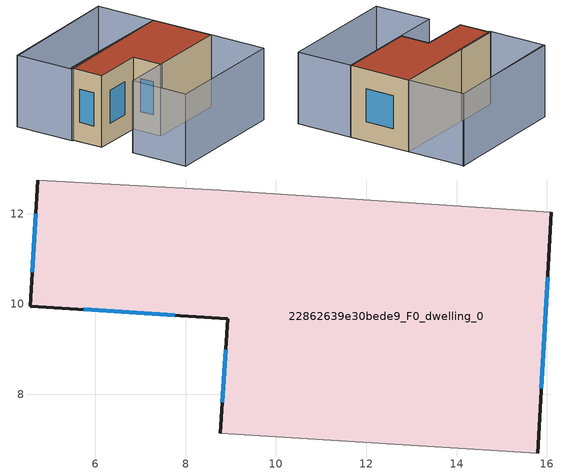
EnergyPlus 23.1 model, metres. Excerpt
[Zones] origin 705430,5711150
22862639e30bede9_F0_dwelling_0
 floor ground (EU_floor_Construction): 15.8,6.7 16.09,12.04 8.78,12.52 4.72,12.74 4.57,9.95 8.93,9.67 8.77,7.14 z0
 wall outside (EU_wall_Construction): 16.09,12.04 15.8,6.7 / 8.77,7.14 8.93,9.67 4.57,9.95 4.72,12.74 z0:6
 wall adiabatic (EU_wall_Construction): 15.8,6.7 8.77,7.14 / 4.72,12.74 8.78,12.52 16.09,12.04 z0:6
 window (EU_Window_Construction): 16.01,10.6 15.88,8.14 / 8.82,7.82 8.89,8.99 / 7.76,9.75 5.74,9.88 / 4.61,10.71 4.68,11.99 z1.62:4.38
 roof outside (EU_roof_Construction): 16.09,12.04 15.8,6.7 8.77,7.14 8.93,9.67 4.57,9.95 4.72,12.74 8.78,12.52 z6
shading: 16.4,17.07 5.01,17.52 / 4.65,2.54 15.57,1.88 / 15.52,1.89 4.62,2.53 / 4.62,2.53 4.9,7.36 / 4.9,7.36 15.8,6.73 / 15.8,6.73 15.52,1.89 / 16.33,17.08 16.09,12.03 / 16.09,12.03 4.57,12.58 / 4.57,12.58 4.81,17.63 / 4.81,17.63 16.33,17.08 z0:6
[Building]
EU S2 Campaign: North Axis=0; Terrain=City; Solar Distribution=FullExterior
[Site:Location]
London: Latitude=51.5; Longitude=-0.5; Time Zone=0; Elevation=25
[SizingPeriod:WeatherFileDays]
AnnualSizingPeriod: Begin Month=1; Begin Day of Month=1; End Month=12; End Day of Month=31; Day of Week for Start Day=Monday; Use Weather File Daylight Saving Period=No; Use Weather File Rain and Snow Indicators=No
[MATERIAL]
EU_InternalMass_Material: Roughness=MediumRough; Thickness=0.1; Conductivity=1; Density=1800; Specific Heat=900; Thermal Absorptance=0.9; Solar Absorptance=0.7; Visible Absorptance=0.7
[MATERIAL:NOMASS] Roughness=MediumRough; Thermal Absorptance=0.9; Solar Absorptance=0.7; Visible Absorptance=0.7
Name | Thermal Resistance
EU_wall_NoMass | 0.555556
EU_roof_NoMass | 0.510204
EU_floor_NoMass | 1.68919
[WINDOWMATERIAL:SIMPLEGLAZINGSYSTEM]
EU_Window_SimpleGlazing: UFactor=3.96; Solar Heat Gain Coefficient=0.85; Visible Transmittance=0.85
[CONSTRUCTION]
EU_wall_Construction: EU_wall_NoMass
EU_roof_Construction: EU_roof_NoMass
EU_floor_Construction: EU_floor_NoMass
EU_InternalMass_Construction: EU_InternalMass_Material
EU_Window_Construction: EU_Window_SimpleGlazing
[ZONE]
22862639e30bede9_F0_dwelling_0: Type=1; Multiplier=1; Ceiling Height=autocalculate; Volume=299.549; Floor Area=autocalculate; Part of Total Floor Area=Yes
[INTERNALMASS]
22862639e30bede9_F0_dwelling_0_EU_InternalMass: Construction=EU_InternalMass_Construction; Zone or ZoneList=22862639e30bede9_F0_dwelling_0; Surface Area=49.9246
[OTHEREQUIPMENT]
EU_Step8_InternalGain_22862639e30bede9_F0_dwelling_0_f000: Fuel Type=Electricity; Zone or ZoneList or Space or SpaceList=22862639e30bede9_F0_dwelling_0; Schedule=EU_Step8_GainSchedule_22862639e30bede9_F0_dwelling_0_f000; Design Level Calculation Method=Watts/Area; Power per Zone Floor Area=1; Fraction Latent=0; Fraction Radiant=0; Fraction Lost=0; Carbon Dioxide Generation Rate=0; EndUse Subcategory=EU_Step8_InternalGains
[ZONEVENTILATION:DESIGNFLOWRATE]
EU_ConstantAir_22862639e30bede9_F0_dwelling_0: Zone or ZoneList or Space or SpaceList=22862639e30bede9_F0_dwelling_0; Schedule=EU_AlwaysOn; Design Flow Rate Calculation Method=AirChanges/Hour; Air Changes per Hour=0.48; Ventilation Type=Natural; Fan Pressure Rise=0; Fan Total Efficiency=1; Constant Term Coefficient=1; Temperature Term Coefficient=0; Velocity Term Coefficient=0; Velocity Squared Term Coefficient=0; Minimum Indoor Temperature=-100; Maximum Indoor Temperature=100; Delta Temperature=-100; Minimum Outdoor Temperature=-100; Maximum Outdoor Temperature=100; Maximum Wind Speed=40
[HVACTEMPLATE:THERMOSTAT]
EU_HeatOnly_22862639e30bede9_F0_dwelling_0: Constant Heating Setpoint=20; Constant Cooling Setpoint=50
[HVACTEMPLATE:ZONE:IDEALLOADSAIRSYSTEM]
22862639e30bede9_F0_dwelling_0: Template Thermostat=EU_HeatOnly_22862639e30bede9_F0_dwelling_0; System Availability Schedule=EU_AlwaysOn; Maximum Heating Supply Air Temperature=50; Minimum Cooling Supply Air Temperature=13; Maximum Heating Supply Air Humidity Ratio=0.0156; Minimum Cooling Supply Air Humidity Ratio=0.0077; Heating Limit=NoLimit; Cooling Limit=NoLimit; Heating Availability Schedule=EU_AlwaysOn; Cooling Availability Schedule=EU_CoolingOff; Dehumidification Control Type=ConstantSensibleHeatRatio; Cooling Sensible Heat Ratio=0.7; Dehumidification Setpoint=60; Humidification Control Type=None; Humidification Setpoint=30; Outdoor Air Method=None; Outdoor Air Flow Rate per Person=0.00944; Outdoor Air Flow Rate per Zone Floor Area=0; Outdoor Air Flow Rate per Zone=0; Demand Controlled Ventilation Type=None; Outdoor Air Economizer Type=NoEconomizer; Heat Recovery Type=None; Sensible Heat Recovery Effectiveness=0.7; Latent Heat Recovery Effectiveness=0.65
[SIZING:ZONE]
22862639e30bede9_F0_dwelling_0: Zone Cooling Design Supply Air Temperature Input Method=SupplyAirTemperature; Zone Cooling Design Supply Air Temperature=13; Zone Heating Design Supply Air Temperature Input Method=SupplyAirTemperature; Zone Heating Design Supply Air Temperature=50; Zone Cooling Design Supply Air Humidity Ratio=0.008; Zone Heating Design Supply Air Humidity Ratio=0.008; Cooling Design Air Flow Method=DesignDay; Cooling Design Air Flow Rate=0; Cooling Minimum Air Flow per Zone Floor Area=0.000762; Cooling Minimum Air Flow=0; Cooling Minimum Air Flow Fraction=0.2; Heating Design Air Flow Method=DesignDay; Heating Design Air Flow Rate=0; Heating Maximum Air Flow per Zone Floor Area=0.002032; Heating Maximum Air Flow=0.141576; Heating Maximum Air Flow Fraction=0.3; Account for Dedicated Outdoor Air System=No; Dedicated Outdoor Air System Control Strategy=NeutralSupplyAir; Dedicated Outdoor Air Low Setpoint Temperature for Design=autosize; Dedicated Outdoor Air High Setpoint Temperature for Design=autosize; Zone Load Sizing Method=Sensible Load Only No Latent Load; Zone Latent Cooling Design Supply Air Humidity Ratio Input Method=HumidityRatioDifference; Zone Cooling Design Supply Air Humidity Ratio Difference=0.005; Zone Latent Heating Design Supply Air Humidity Ratio Input Method=HumidityRatioDifference; Zone Humidification Design Supply Air Humidity Ratio Difference=0.005
[SCHEDULE:CONSTANT]
Name | Hourly Value
EU_AlwaysOn | 1
EU_CoolingOff | 0
[SCHEDULE:FILE]
EU_Step8_GainSchedule_22862639e30bede9_F0_dwelling_0_f000: File=../../schedules/22862639e30bede9/22862639e30bede9_F0_dwelling_0_f000_gain.csv; Column Number=1; Rows to Skip at Top=0; Number of Hours of Data=8760; Column Separator=Comma; Interpolate to Timestep=No; Minutes per Item=60; Adjust Schedule for Daylight Savings=Yes
